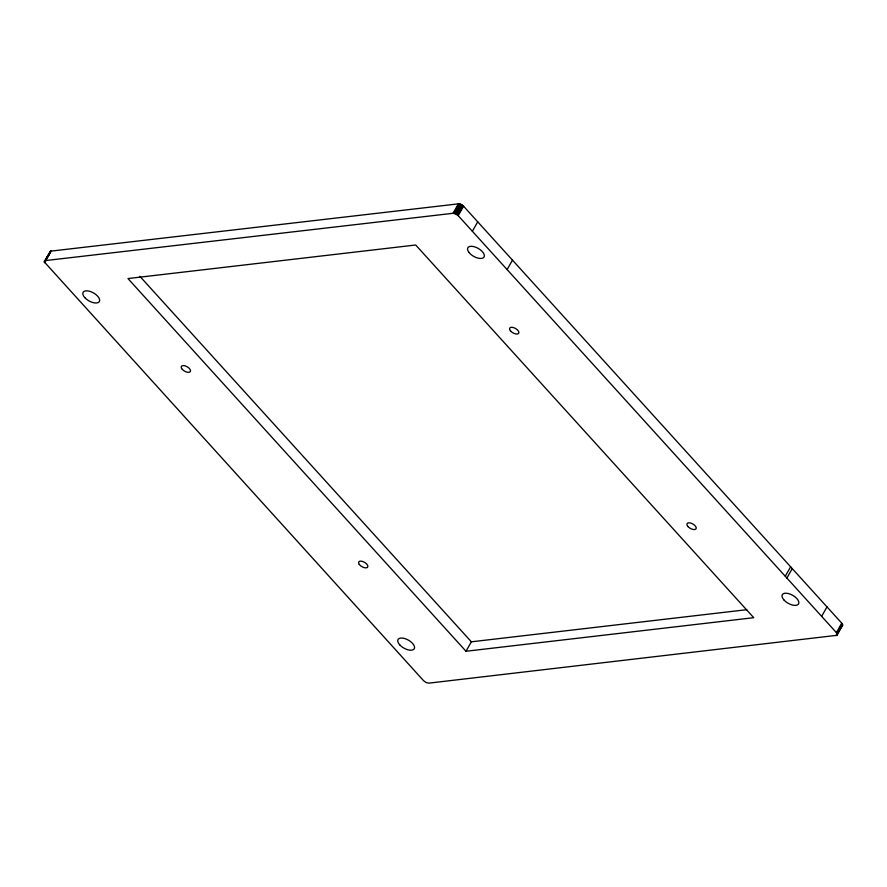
<?xml version="1.0" encoding="UTF-8"?>
<svg xmlns="http://www.w3.org/2000/svg" width="887" height="887" viewBox="0 0 887 887"><rect width="100%" height="100%" fill="white"/><g stroke="black" fill="none" stroke-linecap="round" stroke-linejoin="round"><path stroke-width="1.33" d="M44.35 261.765L45.769 260.534L453.035 213.301L455.718 213.889L458.213 215.674L836.397 632.631L837.273 634.194L836.907 635.314L428.942 683.134L426.215 682.58L423.653 680.772L44.372 261.998L50.836 251.132L458.402 203.855L461.085 204.453L463.579 206.227L841.763 623.184L842.65 625.191L841.353 626.211M44.428 261.321L50.348 251.287M44.372 261.998L50.581 251.198M44.428 262.242L50.836 251.132M47.865 256.587L49.206 254.236M44.649 262.752L51.136 251.099M453.035 213.301L458.402 203.855M453.656 213.301L459.022 203.866M454.321 213.412L459.688 203.966M455.02 213.612L460.386 204.165M455.718 213.889L461.085 204.453M456.417 214.244L461.772 204.808M457.071 214.665L462.437 205.23M457.681 215.142L463.047 205.706M458.213 215.674L463.579 206.227M472.361 231.274L477.727 221.828M507.109 269.581L512.475 260.146M465.997 651.258L753.728 617.696L415.693 245L127.961 278.551L465.997 651.258L471.363 641.811L746.765 609.691M785.261 576.251L790.627 566.804M786.891 578.047L792.246 568.6M821.639 616.354L826.994 606.919M836.397 632.631L841.763 623.184M836.829 633.174L842.195 623.738M835.997 635.657L842.484 624.26M836.519 635.535L842.639 624.747M836.907 635.314L842.65 625.191M50.005 251.531L50.016 253.316M139.824 276.278L471.363 641.811M182.301 369.369A5.189 2.55 29.6 0 0 190.284 371.664A5.189 2.55 29.6 0 0 184.995 365.832A5.189 2.55 29.6 0 0 182.301 369.369M84.819 297.655A9.347 4.59 29.6 0 0 99.189 301.78A9.347 4.59 29.6 0 0 89.676 291.291A9.347 4.59 29.6 0 0 84.819 297.655M399.749 644.871A9.347 4.59 29.6 0 0 414.107 648.996A9.347 4.59 29.6 0 0 404.594 638.507A9.347 4.59 29.6 0 0 399.749 644.871M359.268 564.431A5.189 2.55 29.6 0 0 367.373 567.447A5.189 2.55 29.6 0 0 362.983 561.582A5.189 2.55 29.6 0 0 359.268 564.431M688.013 526.601A5.189 2.55 29.6 0 0 695.996 528.896A5.189 2.55 29.6 0 0 690.707 523.064A5.189 2.55 29.6 0 0 688.013 526.601M784.03 600.056A9.347 4.59 29.6 0 0 798.389 604.18A9.347 4.59 29.6 0 0 788.876 593.68A9.347 4.59 29.6 0 0 784.03 600.056M468.691 252.074A9.347 4.59 29.6 0 0 483.304 257.818A9.347 4.59 29.6 0 0 475.842 247.262A9.347 4.59 29.6 0 0 468.691 252.074M510.468 330.84A5.189 2.55 29.6 0 0 518.529 333.501A5.189 2.55 29.6 0 0 513.684 327.636A5.189 2.55 29.6 0 0 510.468 330.84"/></g></svg>
